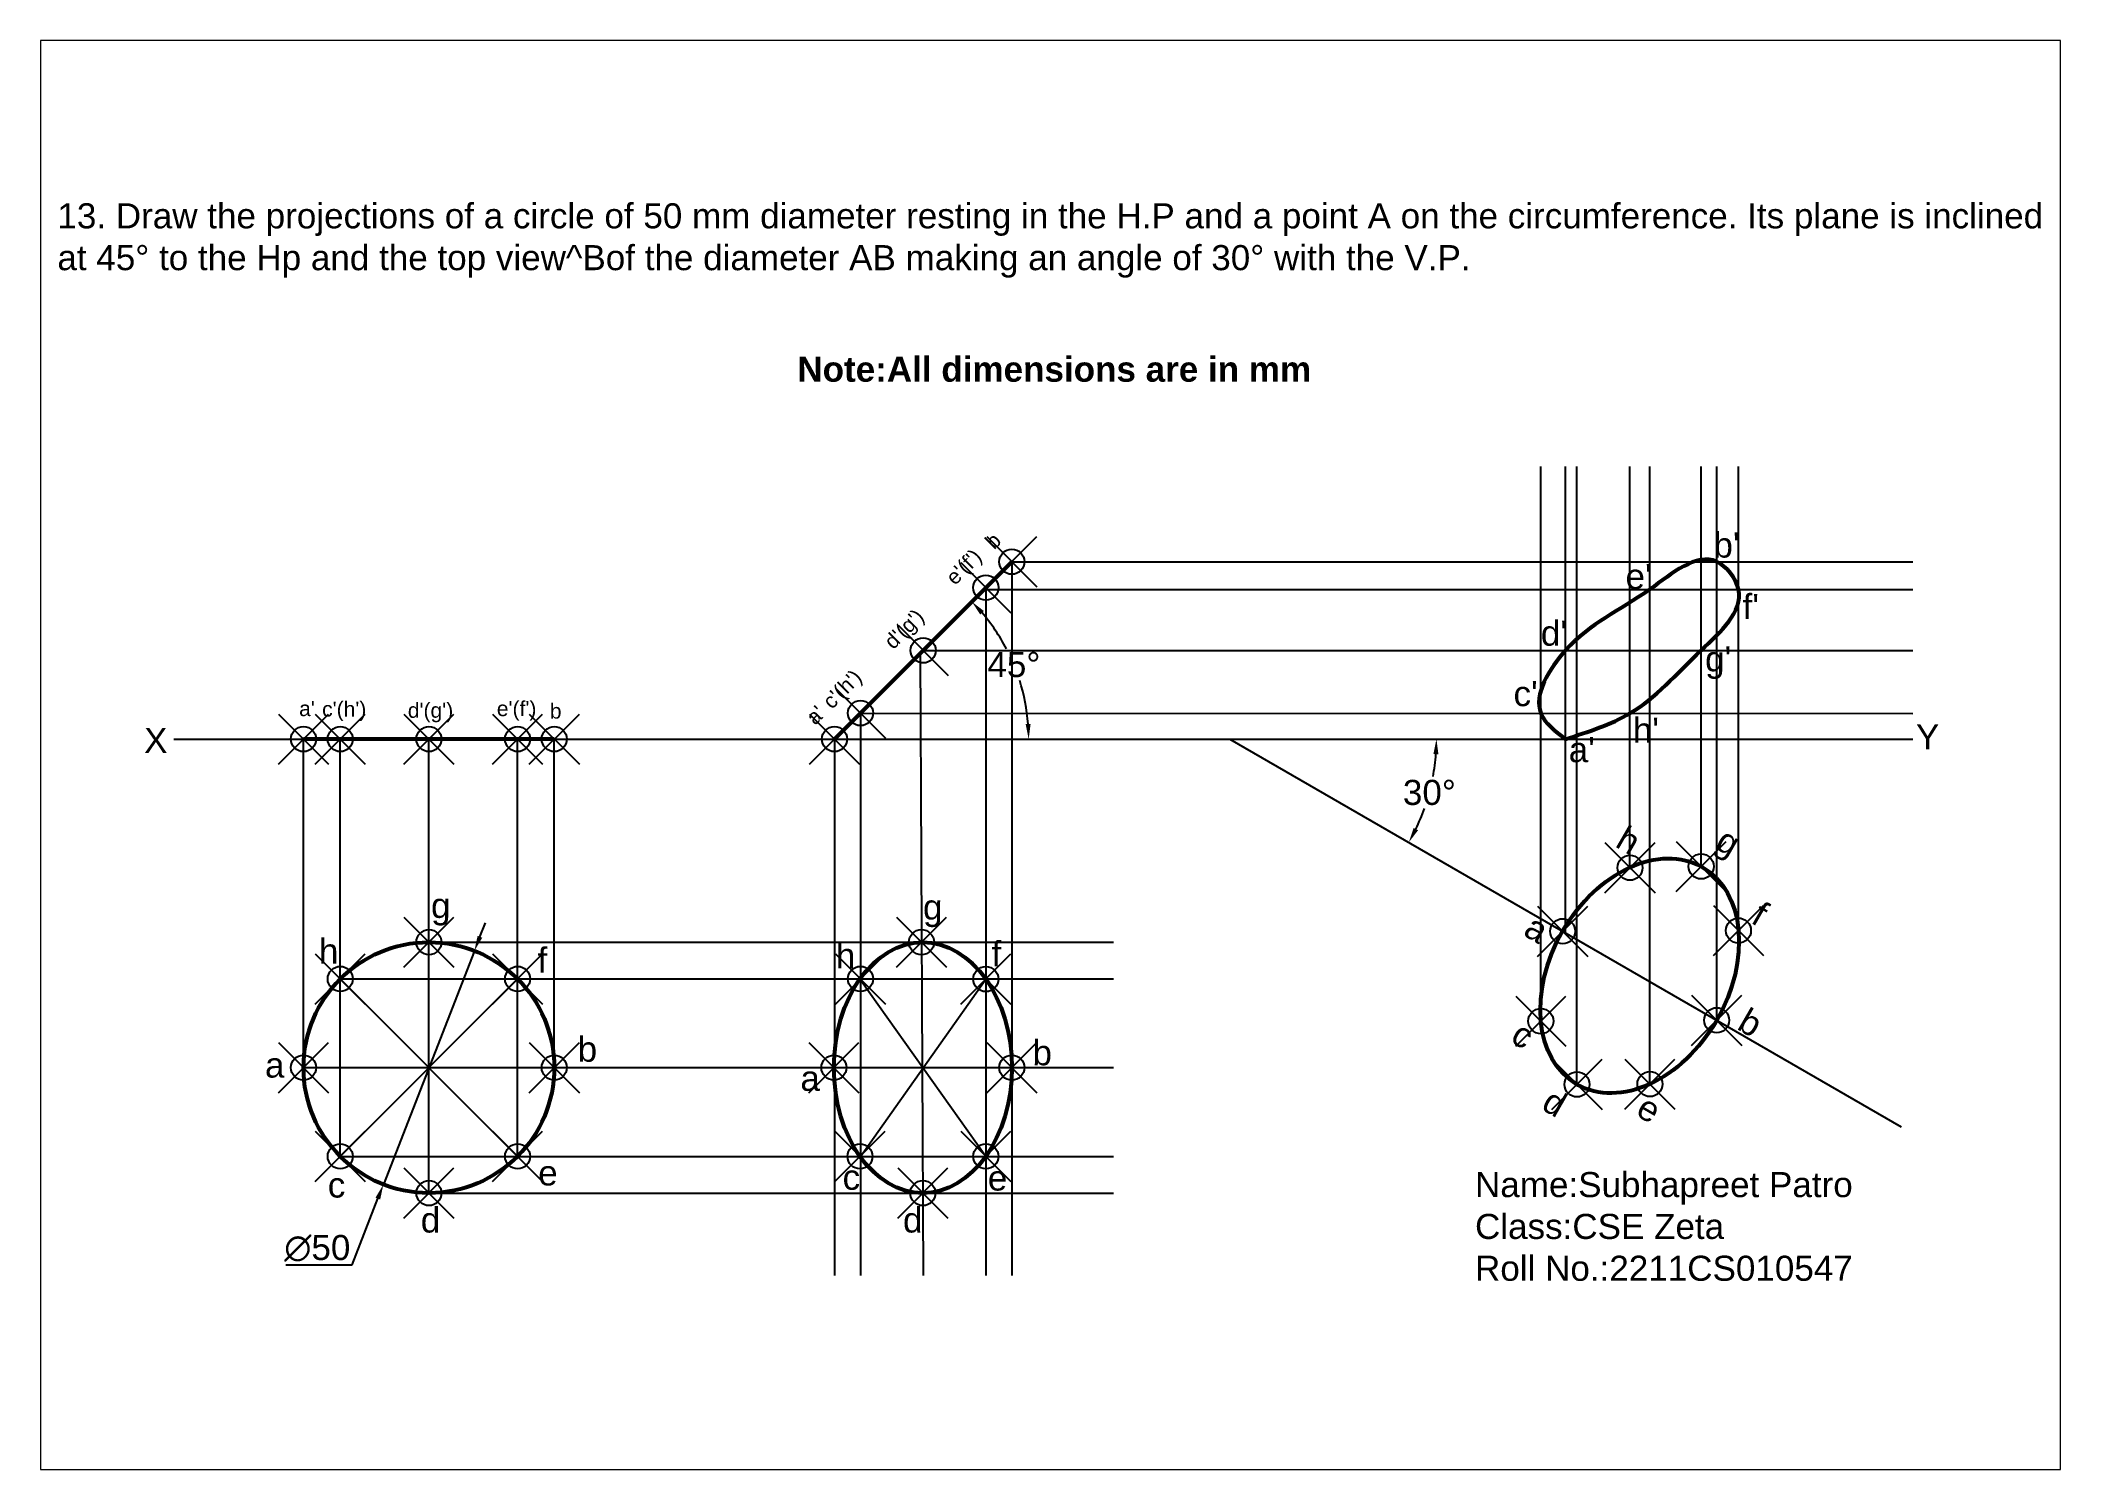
# Paper-space layout 'Layout13' of a CAD drawing. Header units: millimetres. Extents: x 30 to 267, y 21 to 189.
# The model-space entities are those that its viewports show. They can reach past a viewport. Long polylines and large blocks are cut down to what shows.
import ezdxf

# ---------------------------------------------------------------- set-up
doc = ezdxf.new("R2010")
doc.units = ezdxf.units.MM
doc.header["$PDMODE"] = 35
doc.header["$PDSIZE"] = 5
doc.styles.get("Standard").update_dxf_attribs({"font": 'arial.ttf'})
doc.dimstyles.new('ISO-25', dxfattribs={"dimtxt": 5, "dimasz": 3, "dimexe": 1.25, "dimexo": 0.625, "dimtad": 1, "dimtih": 1, "dimtoh": 1, "dimdec": 0, "dimtxsty": 'Standard', "dimcen": 2.5, "dimadec": 0, "dimazin": 0, "dimtfac": 1, "dimtdec": 0, "dimtmove": 0, "dimatfit": 3, "dimfxl": 1, "dimarcsym": 0})

# ---------------------------------------------------------------- blocks, each defined once
blk = doc.blocks.new('*D52')
at = {"color": 0, "lineweight": -2, "transparency": 16777216}
for p, q in [((4610.6, 90.26), (4611.69, 93.05)), ((4609.51, 87.46), (4591.35, 40.88)), ((4585.1, 24.85), (4590.26, 38.08)), ((4571.89, 24.85), (4585.1, 24.85))]:
    blk.add_line(p, q, dxfattribs=at)
at = {"color": 0, "transparency": 16777216}
for points in [[(4610.14, 90.44), (4611.07, 90.07), (4609.51, 87.46)], [(4589.79, 38.26), (4590.72, 37.9), (4591.35, 40.88)]]:
    blk.add_solid(points, dxfattribs=at)
at = {"layer": 'Defpoints', "color": 0, "transparency": 16777216}
for p in [(4609.51, 87.46), (4591.35, 40.88)]:
    blk.add_point(p, dxfattribs=at)
at = {"color": 0, "transparency": 16777216, "insert": (4578.18, 28.16), "char_height": 5, "attachment_point": 5}
blk.add_mtext('∅50', dxfattribs=at)
blk = doc.blocks.new('*D53')
at = {"color": 0, "lineweight": -2, "transparency": 16777216}
for start, end in [(27.6775, 40.5596), (4.4404, 17.5101)]:
    blk.add_arc((4681.31, 129.65), 38.72, start, end, dxfattribs=at)
at = {"color": 0, "transparency": 16777216}
for points in [[(4710.36, 154.49), (4711.1, 155.17), (4708.69, 157.03)], [(4720.41, 132.67), (4719.42, 132.63), (4720.03, 129.65)]]:
    blk.add_solid(points, dxfattribs=at)
at = {"layer": 'Defpoints', "color": 0, "transparency": 16777216}
for p in [(4716.67, 165), (4718.71, 139.67), (4549.55, 129.65), (4681.31, 129.65), (4896.3, 129.65)]:
    blk.add_point(p, dxfattribs=at)
at = {"color": 0, "transparency": 16777216, "insert": (4717.08, 144.47), "char_height": 5, "attachment_point": 5}
blk.add_mtext('45°', dxfattribs=at)
blk = doc.blocks.new('*D54')
at = {"color": 0, "lineweight": -2, "transparency": 16777216}
for start, end in [(349.5366, 355.825), (334.175, 340.3648)]:
    blk.add_arc((4760.16, 129.65), 41.18, start, end, dxfattribs=at)
at = {"color": 0, "transparency": 16777216}
for points in [[(4800.73, 126.67), (4801.73, 126.63), (4801.34, 129.65)], [(4797.67, 111.48), (4796.78, 111.94), (4795.82, 109.06)]]:
    blk.add_solid(points, dxfattribs=at)
at = {"layer": 'Defpoints', "color": 0, "transparency": 16777216}
for p in [(4549.55, 129.65), (4760.16, 129.65), (4896.3, 129.65), (4798.85, 115.56), (4894.03, 52.36)]:
    blk.add_point(p, dxfattribs=at)
at = {"color": 0, "transparency": 16777216, "insert": (4799.93, 118.99), "char_height": 5, "attachment_point": 5}
blk.add_mtext('30°', dxfattribs=at)

msp = doc.modelspace()

# ---------------------------------------------------------------- linework, layer by layer
for p, q in [((4822.16, 73.44), (4822.16, 183.97)), ((4827.09, 91), (4827.09, 183.97)), ((4829.36, 60.83), (4829.36, 183.97)), ((4839.93, 104.01), (4839.93, 183.97)), ((4843.9, 60.89), (4843.9, 183.97)), ((4854.12, 104.27), (4854.12, 183.97)), ((4857.22, 73.61), (4857.22, 183.97)), ((4861.56, 91.49), (4861.56, 183.97)), ((4716.67, 165), (4716.67, 22.72)), ((4716.67, 165), (4896.3, 165)), ((4711.15, 159.49), (4896.3, 159.49)), ((4711.49, 159.83), (4711.49, 22.72)), ((4698.36, 146.7), (4698.99, 22.72)), ((4698.99, 147.33), (4896.3, 147.33)), ((4686.49, 134.83), (4686.49, 22.72)), ((4686.49, 134.83), (4896.3, 134.78)), ((4549.55, 129.65), (4896.3, 129.65)), ((4575.43, 64.17), (4575.43, 129.65)), ((4582.75, 46.49), (4582.75, 129.65)), ((4600.43, 39.17), (4600.43, 129.65)), ((4618.11, 46.49), (4618.11, 129.65)), ((4625.43, 64.17), (4625.43, 129.65)), ((4681.31, 129.65), (4681.31, 22.72)), ((4760.16, 129.65), (4894.03, 52.36)), ((4600.43, 89.17), (4736.95, 89.17)), ((4582.75, 81.85), (4618.11, 46.49)), ((4582.75, 46.49), (4618.11, 81.85)), ((4582.75, 81.85), (4736.95, 81.85)), ((4686.39, 81.85), (4711.49, 46.52)), ((4686.49, 46.49), (4711.49, 81.82)), ((4575.43, 64.17), (4625.43, 64.17)), ((4625.43, 64.17), (4736.95, 64.17)), ((4582.75, 46.49), (4736.95, 46.49)), ((4600.43, 39.17), (4736.95, 39.17))]:
    msp.add_line(p, q)
at = {"lineweight": 53}
for p, q in [((4716.67, 165), (4681.31, 129.65)), ((4625.43, 129.65), (4575.43, 129.65))]:
    msp.add_line(p, q, dxfattribs=at)
msp.add_circle((4600.43, 64.17), 25, dxfattribs=at)
for centre, major_axis in [((4841.86, 82.48), (-12.5, -21.65)), ((4698.93, 64.17), (0, -25))]:
    msp.add_ellipse(centre, major_axis=major_axis, ratio=0.709515, dxfattribs=at)
msp.add_spline([(4827.09, 129.65), (4822.16, 134.8), (4827.09, 147.33), (4843.9, 159.49), (4857.22, 165), (4861.56, 159.49), (4854.12, 147.33), (4839.93, 134.8), (4827.09, 129.65)], degree=3, dxfattribs=at)
for p in [(4716.67, 165), (4711.49, 159.83), (4698.99, 147.33), (4686.49, 134.83), (4575.43, 129.65), (4582.75, 129.65), (4600.43, 129.65), (4618.11, 129.65), (4625.43, 129.65), (4681.31, 129.65), (4839.93, 104.01), (4854.12, 104.27), (4826.5, 91.35), (4861.56, 91.49), (4600.43, 89.17), (4698.65, 89.17), (4582.75, 81.85), (4618.11, 81.85), (4686.49, 81.85), (4711.49, 81.82), (4822.16, 73.44), (4857.22, 73.61), (4575.43, 64.17), (4625.43, 64.17), (4681.19, 64.17), (4716.67, 64.17), (4829.36, 60.83), (4843.9, 60.89), (4582.75, 46.49), (4618.11, 46.49), (4686.39, 46.49), (4711.49, 46.49), (4600.43, 39.17), (4698.93, 39.17)]:
    msp.add_point(p)

# ---------------------------------------------------------------- texts
at = {"attachment_point": 1}
for s, width, insert, char_height in [('13. Draw the projections of a circle of 50 mm diameter resting in the H.P and a point A on the circumference. Its plane is inclined at 45%%D to the Hp and the top view^Bof the diameter AB making an angle of 30%%D with the V.P.', 396.895, (4526.35, 236.44), 5), ('{\\fArial|b1|i0|c0|p34;Note:All dimensions are in mm}', 127.5297, (4673.9, 205.87), 5), ("b'", 11.911, (4856.57, 170.83), 5), ("e'", 11.911, (4839.04, 164.57), 5), ("f'", 11.911, (4862.38, 158.56), 5), ("d'", 11.911, (4822.16, 153.27), 5), ("g'", 11.911, (4854.91, 148.13), 5), ("c'", 11.911, (4816.71, 141.21), 5), ("a'", 11.4565, (4574.55, 137.23), 3), ("c'(h')", 12.5665, (4579.14, 137.13), 3), ("d'(g') ", 17.5785, (4596.23, 136.89), 3), ("e'(f')", 18.546, (4613.98, 137.23), 3), ('b', 12.9233, (4624.55, 136.74), 3), ("h'", 11.911, (4840.49, 133.92), 5), ('X', 4.5828, (4543.64, 131.89), 5), ("a'", 11.911, (4827.71, 130.05), 5), ('Y', 9.776, (4896.95, 132.61), 5), ('g', 11.911, (4600.86, 98.98), 5), ('g', 11.911, (4698.96, 98.66), 5), ('h', 11.911, (4578.51, 89.88), 5), ('h', 11.911, (4681.57, 88.98), 5), ('f', 11.911, (4712.61, 89.38), 5), ('f', 11.911, (4622.09, 88.11), 5), ('b', 11.911, (4630.09, 70.36), 5), ('b', 11.911, (4720.79, 69.65), 5), ('a', 11.911, (4567.75, 67.19), 5), ('a', 11.911, (4674.51, 64.55), 5), ('e', 11.911, (4622.23, 45.69), 5), ('c', 11.911, (4580.27, 43.28), 5), ('c', 11.911, (4682.92, 44.83), 5), ('e', 11.911, (4711.88, 44.67), 5), ('Name:Subhapreet Patro\\PClass:CSE Zeta\\PRoll No.:2211CS010547', 93.3731, (4809.03, 43.36), 5), ('d', 11.911, (4598.81, 36.31), 5), ('d', 11.911, (4694.97, 36.31), 5)]:
    msp.add_mtext_dynamic_manual_height_columns(s, width=width, gutter_width=25, heights=[0], dxfattribs=dict(at, insert=insert, char_height=char_height))
for s, width, insert, char_height, rotation in [('b', 12.9233, (4711.03, 169.4), 3, 45), ("e'(f')", 18.546, (4703.21, 162.27), 3, 45), ("d'(g') ", 17.5785, (4690.9, 149.48), 3, 45), ("c'(h')", 12.5665, (4678.65, 137.57), 3, 45), ("a'", 11.4565, (4675.33, 134.39), 3, 45), ('h', 11.911, (4839.24, 112.65), 5, 330), ('g', 11.911, (4859.14, 112.33), 5, 330), ('f', 11.911, (4866.31, 97.47), 5, 330), ('a', 11.911, (4820.9, 95.01), 5, 330), ('b', 11.911, (4863.53, 76.3), 5, 330), ('c', 11.911, (4818.33, 73.74), 5, 330), ('d', 11.911, (4824.5, 60.33), 5, 330), ('e', 11.911, (4843.33, 59.12), 5, 330)]:
    msp.add_mtext_dynamic_manual_height_columns(s, width=width, gutter_width=25, heights=[0], dxfattribs=dict(at, insert=insert, char_height=char_height, rotation=rotation))

# ---------------------------------------------------------------- dimensions: what is measured, and where the dimension line sits
for base, line2, picture, middle in [((4718.71, 139.67), ((4716.67, 165), (4681.31, 129.65)), '*D53', (4717.08, 144.47)), ((4798.85, 115.56), ((4760.16, 129.65), (4894.03, 52.36)), '*D54', (4799.93, 118.99))]:
    dim = msp.add_angular_dim_2l(base=base, line1=((4549.55, 129.65), (4896.3, 129.65)), line2=line2, dimstyle='ISO-25')
    dim.commit()
    dim.dimension.update_dxf_attribs({"geometry": picture, "text_midpoint": middle})
dim = msp.add_diameter_dim_2p(p1=(4609.51, 87.46), p2=(4591.35, 40.88), dimstyle='ISO-25')
dim.commit()
dim.dimension.update_dxf_attribs({"geometry": '*D52', "text_midpoint": (4578.18, 24.85), "dimtype": 163})

psp = doc.layouts.new('Layout13')

# ---------------------------------------------------------------- viewports
at = {"layer": '0'}
psp.add_viewport(center=(148.5, 105), size=(237.6, 168), view_center_point=(4724.38, 126.48), view_height=284.8316, dxfattribs=at)

doc.saveas('drawing.dxf')
